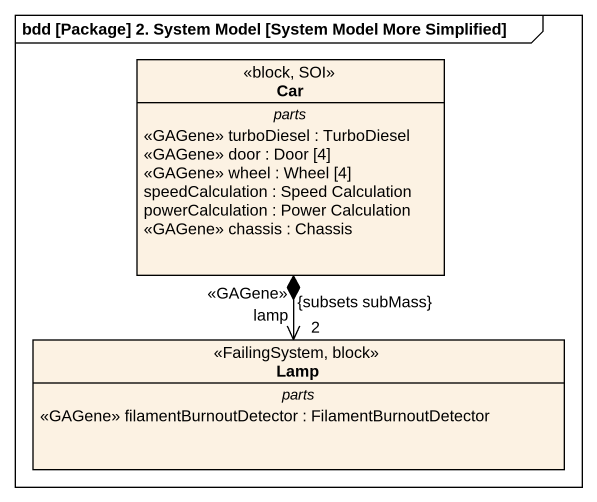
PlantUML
@startuml
mainframe bdd [Package] 2. System Model [System Model More Simplified]
hide circle
hide empty members
class Car <<block, SOI>> {
  -- parts --
  <<GAGene>> turboDiesel : TurboDiesel
  <<GAGene>> door : Door [4]
  <<GAGene>> wheel : Wheel [4]
  speedCalculation : Speed Calculation
  powerCalculation : Power Calculation
  <<GAGene>> chassis : Chassis
}
class Lamp <<FailingSystem, block>> {
  -- parts --
  <<GAGene>> filamentBurnoutDetector : FilamentBurnoutDetector
}
Car *--> "lamp\n<<GAGene>>\n2\n{subsets subMass}" Lamp
@enduml
